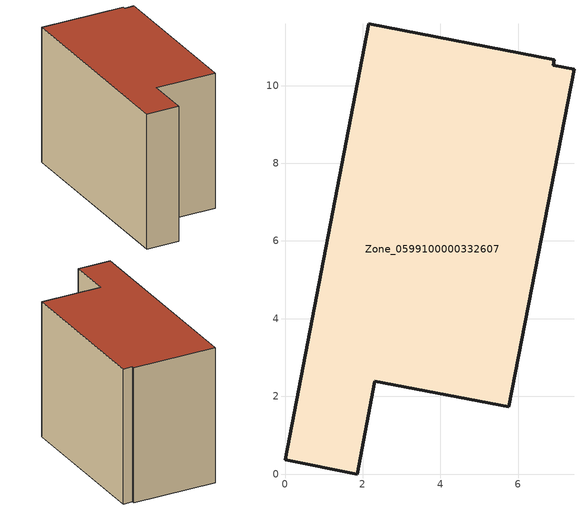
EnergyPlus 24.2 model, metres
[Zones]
Zone_0599100000332607
 floor ground (C_G): 0,0.36 2.16,11.59 6.93,10.67 6.91,10.52 7.44,10.42 5.76,1.73 2.31,2.39 1.86,0 z0
 wall outside (C_F): 2.16,11.59 0,0.36 1.86,0 2.31,2.39 5.76,1.73 7.44,10.42 6.91,10.52 6.93,10.67 2.16,11.59 z0:7.9
 roof outside (C_R): 7.44,10.42 6.91,10.52 6.93,10.67 2.16,11.59 0,0.36 1.86,0 2.31,2.39 5.76,1.73 z7.9
[BUILDING]
Pand.0599100000332607: North Axis=0; Terrain=City; Loads Convergence Tolerance Value=0.04; Temperature Convergence Tolerance Value=0.4; Solar Distribution=FullExterior; Maximum Number of Warmup Days=25; Minimum Number of Warmup Days=1
[Site:Location]
Rotterdam.The.Hague.AP_ZH_NLD Design_Conditions: Latitude=51.96; Longitude=4.45; Time Zone=1; Elevation=-4.5
[SITE:GROUNDTEMPERATURE:BUILDINGSURFACE]
18, 18, 18, 18, 18, 18, 18, 18, 18, 18, 18, 18
[MATERIAL] Thermal Absorptance=0.9; Solar Absorptance=0.7; Visible Absorptance=0.7
Name | Roughness | Thickness | Conductivity | Density | Specific Heat
G.TI.1975-1991 | MediumSmooth | 0.15 | 0.288461 | 540 | 1210
F.TI.1975-1991 | Rough | 0.3 | 0.230769 | 1920 | 840
R.TI.1975-1991 | MediumRough | 0.2 | 0.153846 | 1500 | 1000
[CONSTRUCTION]
C_G: G.TI.1975-1991
C_F: F.TI.1975-1991
C_R: R.TI.1975-1991
[ZONE]
Zone_0599100000332607: Type=1; Multiplier=1; Ceiling Height=Autocalculate; Volume=Autocalculate; Floor Area=autocalculate; Part of Total Floor Area=Yes
[ZONEINFILTRATION:DESIGNFLOWRATE]
Infil_Zone_0599100000332607: Zone or ZoneList or Space or SpaceList=Zone_0599100000332607; Schedule=AlwaysOn; Design Flow Rate Calculation Method=Flow/Area; Flow Rate per Floor Area=0.003; Constant Term Coefficient=1; Temperature Term Coefficient=0; Velocity Term Coefficient=0; Velocity Squared Term Coefficient=0
[HVACTEMPLATE:ZONE:IDEALLOADSAIRSYSTEM]
Zone_0599100000332607: Maximum Heating Supply Air Temperature=50; Minimum Cooling Supply Air Temperature=13; Maximum Heating Supply Air Humidity Ratio=0.0156; Minimum Cooling Supply Air Humidity Ratio=0.0077; Heating Limit=NoLimit; Cooling Limit=NoLimit; Dehumidification Control Type=ConstantSensibleHeatRatio; Cooling Sensible Heat Ratio=0.7; Dehumidification Setpoint=60; Humidification Control Type=None; Humidification Setpoint=30; Outdoor Air Method=None; Outdoor Air Flow Rate per Person=0.00944; Outdoor Air Flow Rate per Zone Floor Area=0; Outdoor Air Flow Rate per Zone=0; Demand Controlled Ventilation Type=None; Outdoor Air Economizer Type=NoEconomizer; Heat Recovery Type=None; Sensible Heat Recovery Effectiveness=0.7; Latent Heat Recovery Effectiveness=0.65
[ZONECONTROL:THERMOSTAT]
ThermostatControl_Zone_0599100000332607: Zone or ZoneList=Zone_0599100000332607; Control Type Schedule=DualSetpointControlType; Control 1=Thermostat_Zone_0599100000332607; Temperature Difference Between Cutout And Setpoint=0
[THERMOSTATSETPOINT:DUALSETPOINT]
Thermostat_Zone_0599100000332607: Heating Setpoint Temperature Schedule=HeatingSetpoint_Zone_0599100000332607; Cooling Setpoint Temperature Schedule=CoolingSetpoint_Zone_0599100000332607
[SCHEDULE:COMPACT]
HeatingSetpoint_Zone_0599100000332607: Through: 12/31, For: AllDays, Until: 24:00, 21
CoolingSetpoint_Zone_0599100000332607: Through: 12/31, For: AllDays, Until: 24:00, 24
DualSetpointControlType: Through: 12/31, For: AllDays, Until: 24:00, 4
AlwaysOn: Through: 12/31, For: AllDays, Until: 24:00, 1
